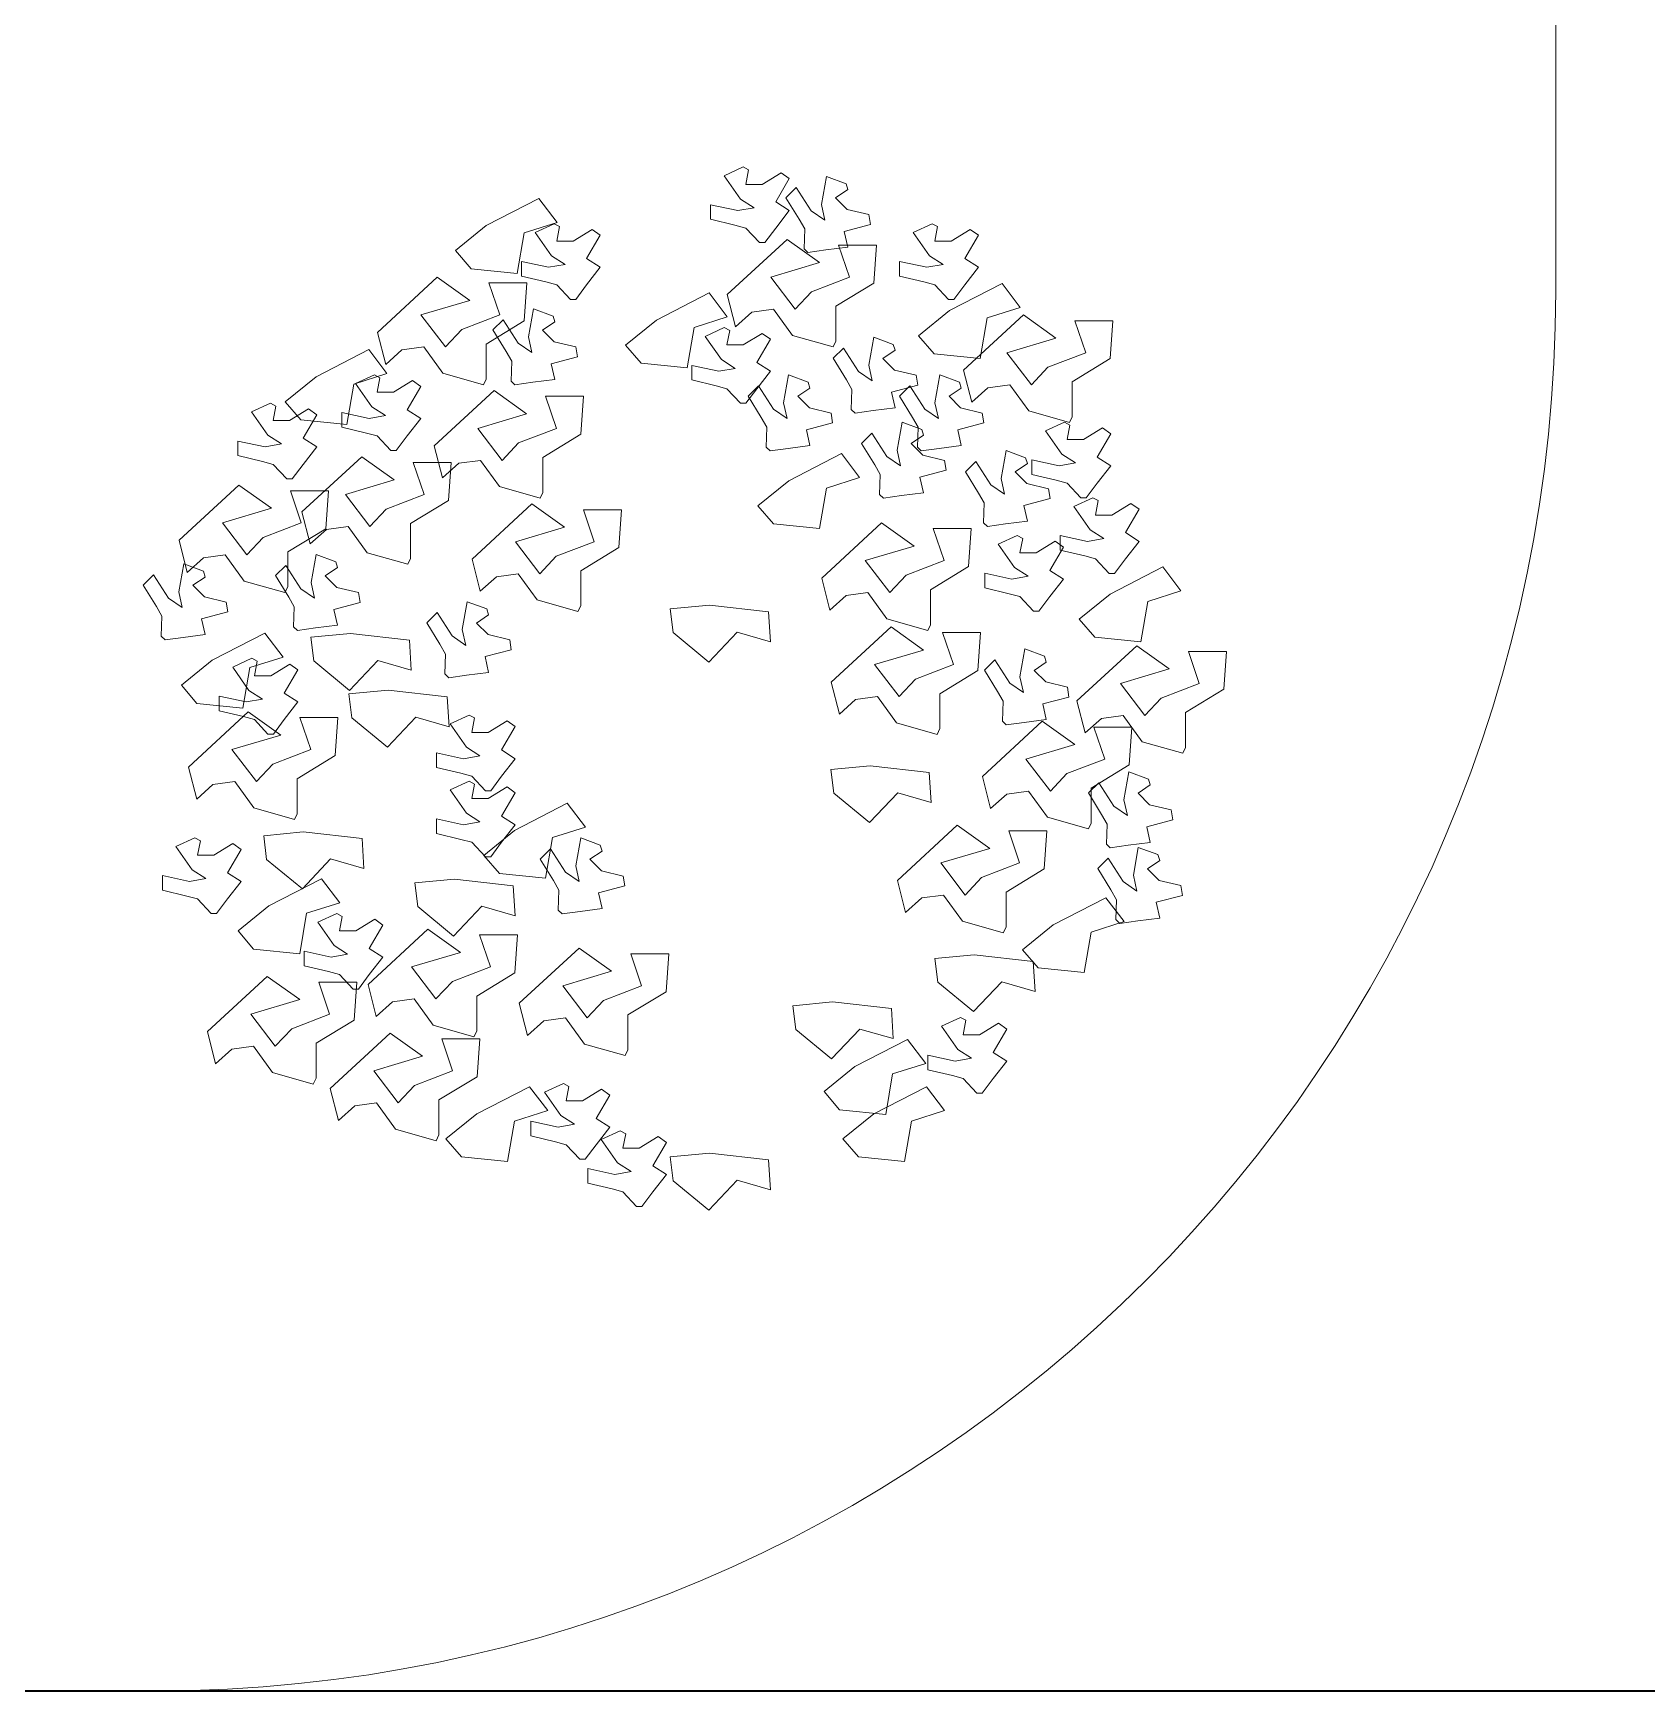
# Model space of a CAD drawing. Header units: millimetres. Extents: x 262 to 370, y -104 to 114.
# Drawn here: x 324.86 to 334.08, y -101.68 to -92.21 of the extents above; entities that cross this region are included whole.
import ezdxf

# ---------------------------------------------------------------- set-up
doc = ezdxf.new("R2010")
doc.units = ezdxf.units.MM
doc.header["$LTSCALE"] = 0.1
doc.layers.get('0').update_dxf_attribs({"lineweight": 9})
for name, color, linetype, lineweight in [('detalles', 2, 'Continuous', 9), ('mobiliario', 3, 'Continuous', 13), ('terreno', 8, 'Continuous', 35)]:
    doc.layers.add(name, color=color, linetype=linetype, lineweight=lineweight)

# ---------------------------------------------------------------- blocks, each defined once
blk = doc.blocks.new('BRANCHO2', base_point=(16.83, 36.07))
for p, q in [((16.7826, 36.0972), (16.8244, 36.1012)), ((16.7857, 36.0721), (16.7826, 36.0972)), ((16.8244, 36.1012), (16.8867, 36.0942)), ((16.8867, 36.0942), (16.8887, 36.0624)), ((16.8235, 36.041), (16.7857, 36.0721)), ((16.8534, 36.0726), (16.8235, 36.041)), ((16.8887, 36.0624), (16.8534, 36.0726))]:
    blk.add_line(p, q)
blk = doc.blocks.new('BRANCHO1', base_point=(16.66, 36.12))
for p, q in [((16.573, 36.1498), (16.6363, 36.2083)), ((16.6363, 36.2083), (16.6707, 36.1837)), ((16.7024, 36.1683), (16.6909, 36.2022)), ((16.6909, 36.2022), (16.7311, 36.2022)), ((16.7311, 36.2022), (16.7283, 36.1621)), ((16.6707, 36.1837), (16.619, 36.1683)), ((16.619, 36.1683), (16.6449, 36.1344)), ((16.6622, 36.1529), (16.7024, 36.1683)), ((16.7283, 36.1621), (16.688, 36.1375)), ((16.5817, 36.1159), (16.573, 36.1498)), ((16.6449, 36.1344), (16.6622, 36.1529)), ((16.5989, 36.1313), (16.5817, 36.1159)), ((16.6219, 36.1344), (16.5989, 36.1313)), ((16.642, 36.1067), (16.6219, 36.1344)), ((16.688, 36.1375), (16.688, 36.1005)), ((16.6851, 36.0944), (16.642, 36.1067)), ((16.688, 36.1005), (16.6851, 36.0944))]:
    blk.add_line(p, q)
blk = doc.blocks.new('BRANCHO3', base_point=(16.71, 35.96))
for p, q in [((16.6899, 36.0349), (16.6698, 36.0256)), ((16.6956, 36.0318), (16.6899, 36.0349)), ((16.6698, 36.0256), (16.687, 36.001)), ((16.6927, 36.0165), (16.6956, 36.0318)), ((16.7301, 36.0288), (16.71, 36.0165)), ((16.7243, 35.9979), (16.7387, 36.0226)), ((16.7387, 36.0226), (16.7301, 36.0288)), ((16.687, 36.001), (16.7014, 35.9918)), ((16.71, 36.0165), (16.6927, 36.0165)), ((16.6554, 35.9949), (16.6554, 35.9795)), ((16.6841, 35.9887), (16.6554, 35.9949)), ((16.7014, 35.9918), (16.6841, 35.9887)), ((16.7387, 35.9887), (16.7243, 35.9979)), ((16.7243, 35.9702), (16.7387, 35.9887)), ((16.6554, 35.9795), (16.6812, 35.9733)), ((16.6812, 35.9733), (16.6927, 35.9702)), ((16.6927, 35.9702), (16.7071, 35.9548)), ((16.7128, 35.9548), (16.7243, 35.9702)), ((16.7071, 35.9548), (16.7128, 35.9548))]:
    blk.add_line(p, q)
blk = doc.blocks.new('TREEO')
at = {"xscale": 3.6, "yscale": 3.6, "zscale": 3.6}
for name, p in [('BRANCHO3', (0.3458, 1.7884)), ('BRANCHO3', (-0.3742, 1.5724)), ('BRANCHO3', (1.0658, 1.5724)), ('BRANCHO1', (0.5258, 1.4644)), ('BRANCHO1', (-0.8062, 1.3204)), ('BRANCHO1', (1.4258, 1.1764)), ('BRANCHO3', (0.2738, 1.1764)), ('BRANCHO3', (-1.0582, 0.9964)), ('BRANCHO1', (-0.5902, 0.8884)), ('BRANCHO3', (-1.4542, 0.8884)), ('BRANCHO3', (1.5698, 0.8164)), ('BRANCHO1', (-1.0942, 0.6364)), ('BRANCHO1', (-1.5622, 0.5284)), ('BRANCHO1', (-0.4462, 0.4564)), ('BRANCHO3', (1.6778, 0.5284)), ('BRANCHO1', (0.8858, 0.3844)), ('BRANCHO3', (1.3898, 0.3844)), ('BRANCHO2', (0.1658, 0.2764)), ('BRANCHO2', (-1.2022, 0.1684)), ('BRANCHO1', (0.9218, -0.0116)), ('BRANCHO1', (1.8578, -0.0836)), ('BRANCHO3', (-1.5262, -0.0836)), ('BRANCHO2', (-1.0582, -0.0476)), ('BRANCHO1', (-1.5262, -0.3356)), ('BRANCHO3', (-0.6982, -0.2996)), ('BRANCHO1', (1.4978, -0.3716)), ('BRANCHO2', (0.7778, -0.3356)), ('BRANCHO3', (-0.6982, -0.5516)), ('BRANCHO3', (-1.7422, -0.7676)), ('BRANCHO2', (-1.3822, -0.5876)), ('BRANCHO1', (1.1738, -0.7676)), ('BRANCHO2', (-0.8062, -0.7676)), ('BRANCHO3', (-1.2022, -1.0556)), ('BRANCHO1', (-0.8422, -1.1636)), ('BRANCHO1', (-0.2662, -1.2356)), ('BRANCHO2', (1.1738, -1.0556)), ('BRANCHO1', (-1.4542, -1.3436)), ('BRANCHO2', (0.6338, -1.2356)), ('BRANCHO3', (1.1738, -1.4516)), ('BRANCHO1', (-0.9862, -1.5596)), ('BRANCHO3', (-0.3382, -1.7036)), ('BRANCHO3', (-0.1222, -1.8836)), ('BRANCHO2', (0.1658, -1.8116))]:
    blk.add_blockref(name, p, dxfattribs=at)
at = {"yscale": 3.6, "zscale": 3.6}
for name, p, xscale, rotation in [('BRANCHO3', (0.5258, 1.7524), 3.6, 315.0000000000102), ('BRANCHO2', (-0.6262, 1.7524), 3.599999999999999, 33.69006752598449), ('BRANCHO2', (0.0218, 1.3924), 3.599999999999999, 33.69006752598449), ('BRANCHO2', (1.1378, 1.4284), 3.599999999999999, 33.69006752598449), ('BRANCHO3', (-0.5902, 1.2484), 3.6, 315.0000000000102), ('BRANCHO3', (0.7058, 1.1404), 3.6, 315.0000000000102), ('BRANCHO2', (-1.2742, 1.1764), 3.599999999999999, 33.69006752598449), ('BRANCHO3', (0.3818, 0.9964), 3.6, 315.0000000000102), ('BRANCHO3', (0.9578, 0.9964), 3.6, 315.0000000000102), ('BRANCHO3', (0.8138, 0.8164), 3.6, 315.0000000000102), ('BRANCHO3', (1.2098, 0.7084), 3.6, 315.0000000000102), ('BRANCHO2', (0.5258, 0.7804), 3.599999999999999, 33.69006752598449), ('BRANCHO3', (-1.4182, 0.3124), 3.6, 315.0000000000102), ('BRANCHO3', (-1.9222, 0.2764), 3.6, 315.0000000000102), ('BRANCHO2', (1.7498, 0.3484), 3.599999999999999, 33.69006752598449), ('BRANCHO3', (-0.8422, 0.1324), 3.6, 315.0000000000102), ('BRANCHO2', (-1.6702, 0.0964), 3.599999999999999, 33.69006752598449), ('BRANCHO3', (1.2818, -0.0476), 3.6, 315.0000000000102), ('BRANCHO3', (1.6778, -0.5156), 3.6, 315.0000000000102), ('BRANCHO2', (-0.5182, -0.5516), 3.599999999999999, 33.69006752598449), ('BRANCHO3', (-0.4102, -0.7676), 3.6, 315.0000000000102), ('BRANCHO3', (1.7138, -0.8036), 3.6, 315.0000000000102), ('BRANCHO2', (-1.4542, -0.8396), 3.599999999999999, 33.69006752598449), ('BRANCHO2', (1.5338, -0.9116), 3.599999999999999, 33.69006752598449), ('BRANCHO2', (0.7778, -1.4516), 3.599999999999999, 33.69006752598449), ('BRANCHO2', (-0.6622, -1.6316), 3.599999999999999, 33.69006752598449), ('BRANCHO2', (0.8498, -1.6316), 3.599999999999999, 33.69006752598449)]:
    blk.add_blockref(name, p, dxfattribs=dict(at, xscale=xscale, rotation=rotation))

msp = doc.modelspace()

# ---------------------------------------------------------------- linework, layer by layer
at = {"layer": 'detalles'}
for p, q in [((333.5545, -78.0129), (333.5545, -93.6795)), ((325.5545, -101.6795), (281.5545, -101.6795))]:
    msp.add_line(p, q, dxfattribs=at)
msp.add_arc((325.5545, -93.6795), 8, 270, 0, dxfattribs=at)
at = {"layer": 'terreno'}
msp.add_line((271.5545, -101.6795), (369.5545, -101.6795), dxfattribs=at)

# ---------------------------------------------------------------- block references
at = {"layer": 'mobiliario', "xscale": 1.5, "yscale": 1.5, "zscale": 1.5}
msp.add_blockref('TREEO', (328.5023, -96.0579), dxfattribs=at)

doc.saveas('drawing.dxf')
